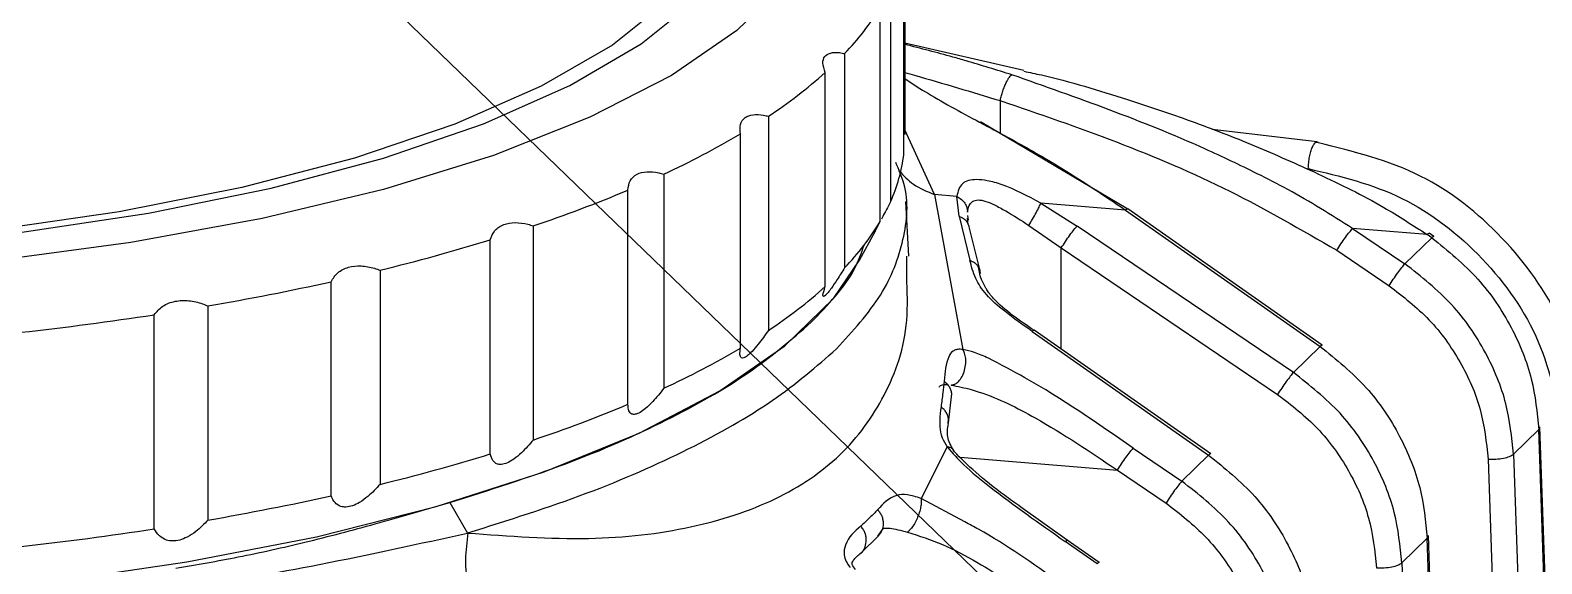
# Model space of a CAD drawing. Header units: millimetres. Extents: x 0 to 297, y 0 to 210.
# Drawn here: x 153.173 to 158.143, y 176.795 to 178.55 of the extents above; entities that cross this region are included whole.
import ezdxf

# ---------------------------------------------------------------- set-up
doc = ezdxf.new("R2010")
doc.units = ezdxf.units.MM
doc.layers.add('图框', color=7, linetype='Continuous')
doc.dimstyles.new('SLDDIMSTYLE0', dxfattribs={"dimtxt": 0.18, "dimasz": 1.016, "dimexe": 0, "dimexo": 0.0625, "dimgap": 0, "dimtad": 0, "dimtih": 1, "dimtoh": 1, "dimdec": 0, "dimrnd": 1e-09, "dimzin": 0, "dimdsep": 46, "dimtxsty": 'Standard', "dimblk1": 'DOT', "dimblk2": 'DOT', "dimsah": 1, "dimcen": 0.09, "dimadec": 0, "dimazin": 0, "dimtfac": 1.016, "dimtdec": 0, "dimtofl": 0, "dimtmove": 0, "dimatfit": 3, "dimldrblk": 'DOT', "dimfxl": 1, "dimfrac": 2, "dimtolj": 1, "dimtzin": 0, "dimarcsym": 0})

# ---------------------------------------------------------------- blocks, each defined once
blk = doc.blocks.new('_Dot')
at = {"color": 0, "linetype": 'ByBlock', "lineweight": -2}
blk.add_line((-0.5, 0), (-1, 0), dxfattribs=at)
at = {"color": 0, "linetype": 'ByBlock', "const_width": 0.5}
blk.add_lwpolyline([(-0.25, 0, 1), (0.25, 0, 1)], format="xyb", close=True, dxfattribs=at)

msp = doc.modelspace()

# ---------------------------------------------------------------- linework, layer by layer
at = {"color": 7, "linetype": 'Continuous', "lineweight": 25}
for p, q in [((156.0486, 178.9116), (156.0486, 178.2074)), ((156.0456, 178.1417), (156.0456, 178.846)), ((156.0015, 178.6899), (156.0015, 177.9856)), ((155.9677, 177.921), (155.9677, 178.6252)), ((156.4406, 178.4174), (156.0486, 178.5072)), ((155.8509, 178.4733), (155.8509, 177.7691)), ((155.7872, 177.707), (155.7872, 178.4112)), ((156.3622, 178.3187), (156.3622, 178.2107)), ((155.6005, 178.2673), (155.6005, 177.563)), ((155.5084, 177.505), (155.5084, 178.2093)), ((156.1466, 178.0097), (156.0486, 178.2229)), ((156.782, 177.9615), (156.298, 178.2488)), ((157.404, 178.1826), (157.0598, 178.2241)), ((155.2565, 178.0769), (155.2565, 177.3726)), ((155.1383, 177.3201), (155.1383, 178.0244)), ((156.1466, 178.0097), (156.2397, 177.5002)), ((156.22, 178.0037), (156.1466, 178.0097)), ((156.0624, 177.8069), (156.0524, 177.987)), ((156.227, 177.9387), (156.22, 178.0037)), ((156.7748, 177.9588), (156.4959, 177.9814)), ((156.4959, 177.9814), (156.6151, 177.9063)), ((156.7748, 177.9588), (157.4144, 177.5103)), ((157.4211, 177.5141), (156.7816, 177.9626)), ((154.8274, 177.9067), (154.8274, 177.2024)), ((156.227, 177.9387), (156.2628, 177.7937)), ((156.2575, 177.9116), (156.2548, 177.9323)), ((156.2578, 177.926), (156.2562, 177.9406)), ((156.4567, 177.9085), (156.5633, 177.8343)), ((157.3263, 177.4245), (156.6151, 177.9063)), ((154.686, 177.1567), (154.686, 177.861)), ((155.8998, 177.7936), (155.9509, 177.8884)), ((156.296, 177.7588), (156.2602, 177.9039)), ((157.7656, 177.8787), (157.521, 177.8984)), ((157.521, 177.8984), (157.693, 177.7819)), ((157.7811, 177.8678), (157.693, 177.7819)), ((157.7811, 177.8678), (157.7656, 177.8787)), ((157.7878, 177.8715), (157.7723, 177.8824)), ((156.5633, 177.8343), (157.2745, 177.3525)), ((156.5633, 177.501), (156.5633, 177.8343)), ((157.4692, 177.8264), (157.6412, 177.7099)), ((154.3237, 177.761), (154.3237, 177.0567)), ((156.0552, 177.7402), (156.0553, 177.8066)), ((156.2957, 177.7587), (156.2967, 177.7504)), ((154.1626, 177.019), (154.1626, 177.7232)), ((153.581, 176.9102), (153.581, 177.6145)), ((153.7578, 177.6434), (153.7578, 176.9391)), ((156.4675, 177.5597), (157.0476, 177.1529)), ((157.0544, 177.1566), (156.4743, 177.5634)), ((157.4144, 177.5103), (157.3263, 177.4245)), ((156.1926, 177.2587), (156.2021, 177.3457)), ((156.2022, 177.3536), (156.2009, 177.3453)), ((156.1914, 177.2594), (156.1929, 177.2697)), ((156.191, 177.2564), (156.1914, 177.2594)), ((158.0497, 177.1561), (158.1332, 177.2374)), ((158.1332, 177.2374), (158.1362, 177.2447)), ((158.2194, 174.7477), (158.1332, 177.2374)), ((158.223, 174.755), (158.1367, 177.2457)), ((156.1876, 177.1798), (156.1021, 177.0099)), ((156.7995, 177.1754), (156.9596, 177.067)), ((156.2308, 177.1456), (156.7478, 177.1034)), ((157.0476, 177.1529), (156.9596, 177.067)), ((157.9664, 177.1399), (158.0539, 174.6514)), ((158.0497, 177.1561), (158.1372, 174.6676)), ((156.7478, 177.1034), (156.9078, 176.995)), ((154.5527, 176.9969), (154.6107, 176.8965)), ((156.2458, 176.933), (156.1021, 177.0099)), ((156.5825, 176.8729), (156.4305, 176.9818)), ((155.9606, 176.8859), (155.979, 176.9125)), ((154.6107, 176.8965), (154.612, 176.8968)), ((155.9052, 176.8319), (155.9618, 176.8871)), ((156.5758, 176.8691), (156.582, 176.873)), ((156.6809, 176.7954), (156.5758, 176.8691)), ((156.582, 176.873), (156.5821, 176.8723)), ((156.6876, 176.7992), (156.5826, 176.8729)), ((157.683, 176.7986), (157.7664, 176.88)), ((157.7664, 176.88), (157.7695, 176.8873)), ((157.8527, 174.3903), (157.7664, 176.88)), ((157.8563, 174.3976), (157.77, 176.8882)), ((157.683, 176.7986), (157.7705, 174.3102))]:
    msp.add_line(p, q, dxfattribs=at)
at = {"color": 7, "linetype": 'Continuous', "lineweight": 25, "flags": 128}
for points in [[(155.4187, 179.6249), (155.5589, 179.5125), (155.698, 179.355), (155.7781, 179.1931), (155.7978, 179.029), (155.757, 178.8654), (155.6561, 178.7048), (155.4967, 178.5494), (155.2813, 178.4018), (155.0131, 178.2641), (154.6961, 178.1385), (154.3353, 178.0267), (153.936, 177.9307), (153.5043, 177.8517), (153.0467, 177.7909), (152.5702, 177.7494), (152.0821, 177.7277), (151.5896, 177.7262), (151.1003, 177.7449), (150.6216, 177.7834), (150.1607, 177.8413), (149.7247, 177.9176)], [(155.2682, 178.6462), (155.088, 178.5016), (154.8537, 178.3658), (154.5694, 178.2411), (154.2395, 178.1296), (153.8696, 178.033), (153.4656, 177.953), (153.0343, 177.8909), (152.5827, 177.8477), (152.1182, 177.8241), (151.6485, 177.8205), (151.1812, 177.8369), (150.7241, 177.8731), (150.2846, 177.9285), (149.87, 178.0022), (149.4871, 178.093), (149.1421, 178.1993), (148.8408, 178.3194), (148.588, 178.4515), (148.3879, 178.5932), (148.2438, 178.7422), (148.1582, 178.8962), (148.1321, 179.0417)], [(149.5383, 178.0534), (149.9337, 177.9669), (150.3586, 177.8976), (150.8061, 177.8465), (151.2694, 177.8146), (151.7409, 177.8023), (152.2134, 177.8098), (152.6794, 177.8369), (153.1314, 177.8834), (153.5625, 177.9483), (153.9657, 178.0307), (154.3348, 178.1294), (154.6638, 178.2426), (154.9477, 178.3688), (155.1819, 178.5057), (155.3628, 178.6514)], [(149.8832, 176.8058), (150.3343, 176.7389), (150.8059, 176.6903), (151.2915, 176.6606), (151.7842, 176.6503), (152.2771, 176.6595), (152.7633, 176.688), (153.2359, 176.7355), (153.6884, 176.8013), (154.1144, 176.8845), (154.5078, 176.9839), (154.8632, 177.0981), (155.1756, 177.2255), (155.4406, 177.3644), (155.6545, 177.5127), (155.8142, 177.6684), (155.8998, 177.7936)]]:
    msp.add_lwpolyline(points, dxfattribs=at)
at = {"color": 7, "linetype": 'Continuous', "lineweight": 25}
for centre, radius, start, end in [((155.2293, 179.0723), 0.8632, 316.0627, 328.8074), ((154.7174, 179.6057), 1.6035, 303.4187, 311.8487), ((154.0716, 180.6369), 2.8209, 294.8378, 300.6207), ((155.5235, 178.205), 0.5259, 335.353, 353.0965), ((153.3925, 182.1687), 4.4971, 288.6064, 292.8433), ((155.2293, 178.368), 0.8632, 316.0627, 328.8074), ((152.7766, 184.0735), 6.4993, 283.77012, 287.08435), ((152.2966, 186.1152), 8.5969, 279.78561, 282.53584), ((154.7174, 178.9014), 1.6035, 303.4187, 311.8487), ((151.9868, 187.9971), 10.5043, 276.32284, 278.72907), ((154.0716, 179.9326), 2.8209, 294.8378, 300.6207), ((153.3925, 181.4645), 4.4971, 288.6064, 292.8433), ((152.7766, 183.3692), 6.4993, 283.77012, 287.08435), ((152.2966, 185.411), 8.5969, 279.78561, 282.53584), ((151.9868, 187.2929), 10.5043, 276.32284, 278.72907)]:
    msp.add_arc(centre, radius, start, end, dxfattribs=at)
for points, knots in [([(156.401, 178.4035), (156.351, 178.4191), (156.2865, 178.4392), (156.1694, 178.4726), (156.1015, 178.4901), (156.0486, 178.5038)], [0, 0, 0, 0, 0.432701, 0.558019, 1, 1, 1, 1]), ([(155.7872, 178.4112), (155.7836, 178.422), (155.7767, 178.4427), (155.782, 178.4593), (155.7924, 178.4712), (155.8091, 178.4784), (155.8335, 178.4772), (155.8483, 178.4739), (155.8509, 178.4733)], [0, 0, 0, 0, 0.2370103, 0.4560269, 0.5000208, 0.7262244, 0.9518014, 1, 1, 1, 1]), ([(156.0486, 178.4108), (156.0594, 178.4078), (156.1659, 178.3785), (156.2693, 178.347), (156.3622, 178.3187)], [0, 0, 0, 0, 0.100985, 1, 1, 1, 1]), ([(156.3622, 178.3187), (156.3632, 178.323), (156.3653, 178.3319), (156.3697, 178.3464), (156.375, 178.3614), (156.3809, 178.3755), (156.387, 178.3876), (156.3926, 178.3964), (156.3974, 178.4019), (156.3998, 178.403), (156.401, 178.4035)], [0, 0, 0, 0, 0.112284, 0.234326, 0.363966, 0.497927, 0.632207, 0.762748, 0.886126, 1, 1, 1, 1]), ([(157.521, 177.8984), (157.4509, 177.9425), (157.3485, 178.0069), (157.1846, 178.0903), (156.8876, 178.2325), (156.6146, 178.3284), (156.401, 178.4035)], [0, 0, 0, 0, 0.2000674, 0.2919631, 0.4459501, 1, 1, 1, 1]), ([(156.4401, 178.4153), (156.4593, 178.4113), (156.5736, 178.3873), (156.7574, 178.3312), (156.9909, 178.2528), (157.2001, 178.1714), (157.4116, 178.0774), (157.6035, 177.9838), (157.7188, 177.909), (157.7656, 177.8787)], [0, 0, 0, 0, 0.041785, 0.248836, 0.403874, 0.55898, 0.717301, 0.885225, 1, 1, 1, 1]), ([(156.0486, 178.3915), (156.0703, 178.3771), (156.1369, 178.3329), (156.2312, 178.2818), (156.2948, 178.2474)], [0, 0, 0, 0, 0.324719, 1, 1, 1, 1]), ([(156.3622, 178.3187), (156.4901, 178.275), (156.7452, 178.1878), (157.1184, 178.0294), (157.3529, 177.8938), (157.4692, 177.8264)], [0, 0, 0, 0, 0.336209, 0.670609, 1, 1, 1, 1]), ([(155.5084, 178.2093), (155.5074, 178.2202), (155.5053, 178.242), (155.5209, 178.2642), (155.5485, 178.2741), (155.5771, 178.2729), (155.5952, 178.2686), (155.6005, 178.2673)], [0, 0, 0, 0, 0.237051, 0.475069, 0.694996, 0.910662, 1, 1, 1, 1]), ([(156.2948, 178.2474), (156.3261, 178.2308), (156.4132, 178.1847), (156.5756, 178.0927), (156.7016, 178.008), (156.7748, 177.9588)], [0, 0, 0, 0, 0.190538, 0.52962, 1, 1, 1, 1]), ([(157.3753, 178.0952), (157.3756, 178.1016), (157.3763, 178.1143), (157.3793, 178.1339), (157.3835, 178.1514), (157.3886, 178.1659), (157.394, 178.1761), (157.3993, 178.1821), (157.4025, 178.1823), (157.4039, 178.1824)], [0, 0, 0, 0, 0.1549842, 0.3065316, 0.454641, 0.5993116, 0.7405424, 0.8783325, 1, 1, 1, 1]), ([(157.4039, 178.1824), (157.4041, 178.1825), (157.4059, 178.183), (157.4073, 178.1812), (157.4087, 178.1795)], [0, 0, 0, 0, 0.0883173, 1, 1, 1, 1]), ([(158.2945, 177.2474), (158.2727, 177.3651), (158.2308, 177.5901), (158.0235, 177.8776), (157.7466, 178.0968), (157.5241, 178.1512), (157.4086, 178.1794)], [0, 0, 0, 0, 0.262623, 0.502075, 0.741715, 1, 1, 1, 1]), ([(155.8242, 177.5018), (155.8775, 177.5606), (155.984, 177.6783), (156.051, 177.8614), (156.0648, 178.008), (156.0292, 178.0918), (156.0194, 178.1148)], [0, 0, 0, 0, 0.295917, 0.591833, 0.88775, 1, 1, 1, 1]), ([(155.1383, 178.0244), (155.1398, 178.0352), (155.1428, 178.057), (155.1659, 178.0782), (155.1995, 178.0865), (155.2315, 178.0837), (155.2508, 178.0784), (155.2565, 178.0769)], [0, 0, 0, 0, 0.237051, 0.475069, 0.694996, 0.910662, 1, 1, 1, 1]), ([(156.0296, 178.0877), (156.0445, 178.0719), (156.0757, 178.0384), (156.1222, 178.0196), (156.1466, 178.0097)], [0, 0, 0, 0, 0.474269, 1, 1, 1, 1]), ([(156.4959, 177.9814), (156.4533, 178.0043), (156.3932, 178.0366), (156.3221, 178.0559), (156.2844, 178.0601), (156.2572, 178.0567), (156.2282, 178.0427), (156.2234, 178.0199), (156.22, 178.0037)], [0, 0, 0, 0, 0.322953, 0.4547, 0.55872, 0.660201, 0.758536, 1, 1, 1, 1]), ([(157.3753, 178.0952), (157.4806, 178.0699), (157.6913, 178.0194), (157.9589, 177.8096), (158.1544, 177.5325), (158.1922, 177.3214), (158.2111, 177.2159)], [0, 0, 0, 0, 0.249823, 0.499938, 0.750087, 1, 1, 1, 1]), ([(156.0015, 177.9856), (155.9926, 177.9686), (155.9821, 177.9484), (155.9734, 177.9317), (155.972, 177.929)], [0, 0, 0, 0, 0.841255, 1, 1, 1, 1]), ([(156.22, 178.0037), (156.2251, 178.0007), (156.2354, 177.9946), (156.2465, 177.9815), (156.2537, 177.9669), (156.2546, 177.9568), (156.255, 177.9518)], [0, 0, 0, 0, 0.255781, 0.5138, 0.764545, 1, 1, 1, 1]), ([(156.255, 177.9518), (156.2563, 177.9594), (156.2586, 177.9734), (156.2701, 177.9879), (156.2888, 177.9937), (156.3145, 177.9887), (156.3455, 177.9752), (156.3929, 177.9496), (156.4312, 177.9249), (156.4567, 177.9085)], [0, 0, 0, 0, 0.138542, 0.256795, 0.371961, 0.486882, 0.59659, 0.730799, 1, 1, 1, 1]), ([(156.4567, 177.9085), (156.4607, 177.9151), (156.4688, 177.9287), (156.4808, 177.9503), (156.4907, 177.9695), (156.4942, 177.9775), (156.4959, 177.9814)], [0, 0, 0, 0, 0.241436, 0.5, 0.758565, 1, 1, 1, 1]), ([(156.7811, 177.962), (156.7811, 177.9623), (156.7811, 177.9642), (156.7777, 177.9613), (156.7748, 177.9588)], [0, 0, 0, 0, 0.151429, 1, 1, 1, 1]), ([(154.686, 177.861), (154.69, 177.8717), (154.698, 177.8932), (154.7279, 177.913), (154.7667, 177.9194), (154.8013, 177.9149), (154.8215, 177.9086), (154.8274, 177.9067)], [0, 0, 0, 0, 0.237051, 0.475069, 0.694996, 0.910662, 1, 1, 1, 1]), ([(155.953, 177.8924), (155.9521, 177.8909), (155.9499, 177.8865), (155.9506, 177.8879), (155.9558, 177.8981), (155.9636, 177.913), (155.9677, 177.921)], [0, 0, 0, 0, 0.1081277, 0.3042282, 0.6279532, 1, 1, 1, 1]), ([(156.227, 177.9387), (156.2321, 177.9363), (156.2423, 177.9315), (156.2525, 177.9217), (156.2558, 177.9142), (156.257, 177.9114)], [0, 0, 0, 0, 0.383134, 0.766267, 1, 1, 1, 1]), ([(156.257, 177.9114), (156.2581, 177.9097), (156.2596, 177.9073), (156.2598, 177.9046), (156.2599, 177.9038)], [0, 0, 0, 0, 0.72249, 1, 1, 1, 1]), ([(157.7656, 177.8787), (157.7684, 177.8811), (157.7718, 177.884), (157.7719, 177.8821), (157.7719, 177.8818)], [0, 0, 0, 0, 0.8485707, 1, 1, 1, 1]), ([(157.7811, 177.8678), (157.784, 177.8703), (157.7873, 177.8732), (157.7874, 177.8712), (157.7874, 177.8709)], [0, 0, 0, 0, 0.848585, 1, 1, 1, 1]), ([(157.7811, 177.8678), (157.8341, 177.8248), (157.9376, 177.741), (158.0465, 177.5774), (158.116, 177.4073), (158.1275, 177.293), (158.1332, 177.2374)], [0, 0, 0, 0, 0.269281, 0.525715, 0.769291, 1, 1, 1, 1]), ([(155.7413, 177.5897), (155.7962, 177.6472), (155.8764, 177.7309), (155.9065, 177.8181), (155.9159, 177.8455)], [0, 0, 0, 0, 0.685705, 1, 1, 1, 1]), ([(154.1626, 177.7232), (154.169, 177.7337), (154.1818, 177.7546), (154.2179, 177.7727), (154.2609, 177.777), (154.2972, 177.7706), (154.3177, 177.7632), (154.3237, 177.761)], [0, 0, 0, 0, 0.237051, 0.475069, 0.694996, 0.910662, 1, 1, 1, 1]), ([(155.8509, 177.7691), (155.8427, 177.7559), (155.8281, 177.7323), (155.8095, 177.7047), (155.7965, 177.6871), (155.7911, 177.6813), (155.7886, 177.6786)], [0, 0, 0, 0, 0.3628443, 0.651359, 0.8360144, 1, 1, 1, 1]), ([(156.4675, 177.5597), (156.4369, 177.5812), (156.3827, 177.6193), (156.3131, 177.6797), (156.2762, 177.7392), (156.2676, 177.7741), (156.2628, 177.7937)], [0, 0, 0, 0, 0.292362, 0.516309, 0.729824, 1, 1, 1, 1]), ([(156.2628, 177.7937), (156.268, 177.7913), (156.2783, 177.7865), (156.2891, 177.7749), (156.295, 177.7653), (156.2956, 177.7595), (156.2957, 177.7587)], [0, 0, 0, 0, 0.3174826, 0.6349652, 0.9524477, 1, 1, 1, 1]), ([(156.3129, 177.7068), (156.3099, 177.7124), (156.2965, 177.737), (156.2933, 177.7563), (156.2909, 177.7712)], [0, 0, 0, 0, 0.227519, 1, 1, 1, 1]), ([(158.0497, 177.1561), (158.044, 177.2116), (158.0323, 177.3257), (157.9619, 177.4949), (157.8516, 177.6571), (157.7467, 177.7397), (157.693, 177.7819)], [0, 0, 0, 0, 0.2307297, 0.4743129, 0.7307399, 1, 1, 1, 1]), ([(154.6119, 176.8964), (154.7476, 176.8866), (155.0139, 176.8672), (155.3526, 176.9078), (155.632, 176.9996), (155.8478, 177.1455), (155.9913, 177.3449), (156.0623, 177.5452), (156.057, 177.6913), (156.0552, 177.7402)], [0, 0, 0, 0, 0.159159, 0.312453, 0.465062, 0.615933, 0.76816, 0.9224, 1, 1, 1, 1]), ([(153.581, 177.6145), (153.5896, 177.6245), (153.6069, 177.6447), (153.6482, 177.6607), (153.6944, 177.6627), (153.7316, 177.6543), (153.7518, 177.6459), (153.7578, 177.6434)], [0, 0, 0, 0, 0.237051, 0.475069, 0.694996, 0.910662, 1, 1, 1, 1]), ([(155.7886, 177.6786), (155.7861, 177.6766), (155.7806, 177.6722), (155.7782, 177.6794), (155.7835, 177.6958), (155.7872, 177.707)], [0, 0, 0, 0, 0.212022, 0.464305, 1, 1, 1, 1]), ([(156.4748, 177.5623), (156.4261, 177.5951), (156.366, 177.6357), (156.3203, 177.6917), (156.3146, 177.7035), (156.3129, 177.7068)], [0, 0, 0, 0, 0.752507, 0.929662, 1, 1, 1, 1]), ([(155.6005, 177.563), (155.5894, 177.5475), (155.5717, 177.5227), (155.5476, 177.4946), (155.5307, 177.4786), (155.5186, 177.4716), (155.5097, 177.4724), (155.5055, 177.4831), (155.5074, 177.4974), (155.5084, 177.505)], [0, 0, 0, 0, 0.222078, 0.353868, 0.45892, 0.564514, 0.660267, 0.818336, 1, 1, 1, 1]), ([(156.4739, 177.5628), (156.4738, 177.5631), (156.4738, 177.5651), (156.4704, 177.5622), (156.4675, 177.5597)], [0, 0, 0, 0, 0.151429, 1, 1, 1, 1]), ([(157.4207, 177.5135), (157.4207, 177.5138), (157.4206, 177.5157), (157.4172, 177.5128), (157.4144, 177.5103)], [0, 0, 0, 0, 0.151416, 1, 1, 1, 1]), ([(157.4144, 177.5103), (157.4674, 177.4674), (157.5709, 177.3835), (157.6797, 177.2199), (157.7493, 177.0498), (157.7608, 176.9356), (157.7664, 176.88)], [0, 0, 0, 0, 0.26928, 0.525714, 0.76929, 1, 1, 1, 1]), ([(156.2397, 177.5002), (156.2335, 177.5008), (156.2272, 177.5014), (156.2208, 177.5003), (156.2151, 177.4988), (156.2021, 177.4934), (156.1839, 177.4627), (156.1805, 177.4247), (156.1779, 177.3959)], [0, 0, 0, 0, 0.0849251, 0.0886368, 0.118132, 0.2004546, 0.3932625, 1, 1, 1, 1]), ([(156.2009, 177.3833), (156.2044, 177.3838), (156.2118, 177.3847), (156.2235, 177.3925), (156.2351, 177.4063), (156.2443, 177.426), (156.2493, 177.4485), (156.2496, 177.4699), (156.2462, 177.4877), (156.2417, 177.4962), (156.2397, 177.5002)], [0, 0, 0, 0, 0.102793, 0.221562, 0.354251, 0.495575, 0.637695, 0.772517, 0.894164, 1, 1, 1, 1]), ([(156.3234, 177.4716), (156.3079, 177.4783), (156.2789, 177.4909), (156.2521, 177.4973), (156.2397, 177.5002)], [0, 0, 0, 0, 0.536677, 1, 1, 1, 1]), ([(156.7995, 177.1754), (156.6829, 177.2569), (156.5286, 177.3648), (156.3637, 177.4506), (156.3234, 177.4716)], [0, 0, 0, 0, 0.755622, 1, 1, 1, 1]), ([(157.683, 176.7986), (157.6773, 176.8542), (157.6656, 176.9683), (157.5951, 177.1375), (157.4849, 177.2997), (157.38, 177.3822), (157.3263, 177.4245)], [0, 0, 0, 0, 0.230734, 0.474318, 0.730744, 1, 1, 1, 1]), ([(155.2565, 177.3726), (155.2446, 177.3576), (155.2256, 177.3338), (155.1981, 177.307), (155.1778, 177.2921), (155.1621, 177.2858), (155.1489, 177.2872), (155.14, 177.2982), (155.1389, 177.3124), (155.1383, 177.3201)], [0, 0, 0, 0, 0.222078, 0.353868, 0.45892, 0.564514, 0.660267, 0.818336, 1, 1, 1, 1]), ([(156.1614, 177.3762), (156.162, 177.3775), (156.1642, 177.3824), (156.1736, 177.3847), (156.1845, 177.3851), (156.1896, 177.3845), (156.1904, 177.3844)], [0, 0, 0, 0, 0.183101, 0.698822, 0.949692, 1, 1, 1, 1]), ([(156.1779, 177.3959), (156.1765, 177.3831), (156.1735, 177.355), (156.1698, 177.327), (156.1678, 177.3118)], [0, 0, 0, 0, 0.456184, 1, 1, 1, 1]), ([(156.2009, 177.3833), (156.223, 177.3788), (156.254, 177.3726), (156.3494, 177.3431), (156.5147, 177.2599), (156.6591, 177.1629), (156.7478, 177.1034)], [0, 0, 0, 0, 0.111171, 0.155491, 0.481954, 1, 1, 1, 1]), ([(156.1678, 177.3118), (156.166, 177.2973), (156.1636, 177.2786), (156.1635, 177.2557), (156.1648, 177.2372), (156.1683, 177.2132), (156.1817, 177.19), (156.1876, 177.1798)], [0, 0, 0, 0, 0.374948, 0.48725, 0.548398, 0.801675, 1, 1, 1, 1]), ([(156.2123, 177.1637), (156.2035, 177.1783), (156.1845, 177.2097), (156.1896, 177.2405), (156.1923, 177.2569)], [0, 0, 0, 0, 0.466179, 1, 1, 1, 1]), ([(154.8274, 177.2024), (154.8149, 177.1881), (154.7951, 177.1653), (154.7649, 177.14), (154.7417, 177.1262), (154.7228, 177.1209), (154.7057, 177.123), (154.6923, 177.1346), (154.6882, 177.149), (154.686, 177.1567)], [0, 0, 0, 0, 0.222078, 0.353868, 0.45892, 0.564514, 0.660267, 0.818336, 1, 1, 1, 1]), ([(156.1876, 177.1798), (156.2052, 177.16), (156.2451, 177.1153), (156.3765, 177.0091), (156.4917, 176.9281), (156.5758, 176.8691)], [0, 0, 0, 0, 0.1764944, 0.3992833, 1, 1, 1, 1]), ([(156.2114, 177.1638), (156.2103, 177.1665), (156.2078, 177.1726), (156.1993, 177.178), (156.1913, 177.1792), (156.1876, 177.1798)], [0, 0, 0, 0, 0.298938, 0.671313, 1, 1, 1, 1]), ([(156.4305, 176.9818), (156.4124, 176.9946), (156.36, 177.0317), (156.2791, 177.0961), (156.2333, 177.1421), (156.211, 177.1645)], [0, 0, 0, 0, 0.213998, 0.617929, 1, 1, 1, 1]), ([(157.0539, 177.156), (157.0539, 177.1563), (157.0539, 177.1583), (157.0505, 177.1553), (157.0476, 177.1529)], [0, 0, 0, 0, 0.151407, 1, 1, 1, 1]), ([(157.0476, 177.1529), (157.1006, 177.1099), (157.2042, 177.0261), (157.313, 176.8625), (157.3825, 176.6924), (157.3941, 176.5781), (157.3997, 176.5225)], [0, 0, 0, 0, 0.269261, 0.525688, 0.769271, 1, 1, 1, 1]), ([(157.3163, 176.4412), (157.3106, 176.4967), (157.2989, 176.6108), (157.2284, 176.78), (157.1181, 176.9422), (157.0133, 177.0248), (156.9596, 177.067)], [0, 0, 0, 0, 0.230733, 0.474317, 0.730743, 1, 1, 1, 1]), ([(154.3237, 177.0567), (154.311, 177.0431), (154.2908, 177.0213), (154.2587, 176.9977), (154.2332, 176.9852), (154.2115, 176.9809), (154.1909, 176.984), (154.1733, 176.9964), (154.1663, 177.0111), (154.1626, 177.019)], [0, 0, 0, 0, 0.222078, 0.353868, 0.45892, 0.564514, 0.660267, 0.818336, 1, 1, 1, 1]), ([(156.1021, 177.0099), (156.0941, 177.0127), (156.0777, 177.0184), (156.0488, 177.0245), (156.0008, 177.0193), (155.9772, 176.9929), (155.9596, 176.9734)], [0, 0, 0, 0, 0.09551, 0.19582, 0.403144, 1, 1, 1, 1]), ([(153.6518, 176.7805), (153.7208, 176.7926), (153.8676, 176.8182), (154.0862, 176.8675), (154.3171, 176.9279), (154.4717, 176.9732), (154.5527, 176.9969)], [0, 0, 0, 0, 0.209669, 0.446032, 0.709499, 1, 1, 1, 1]), ([(155.9596, 176.9734), (155.9564, 176.97), (155.9475, 176.9608), (155.9366, 176.9503), (155.926, 176.94), (155.9168, 176.9309), (155.9089, 176.9236), (155.9041, 176.9192)], [0, 0, 0, 0, 0.182433, 0.499984, 0.587301, 0.750015, 1, 1, 1, 1]), ([(156.1021, 177.0099), (156.1025, 177.0067), (156.1033, 176.9999), (156.1019, 176.9856), (156.098, 176.9681), (156.0913, 176.949), (156.0828, 176.9308), (156.0736, 176.9159), (156.0649, 176.9051), (156.0597, 176.9012), (156.0573, 176.8994)], [0, 0, 0, 0, 0.108044, 0.229407, 0.361616, 0.5, 0.638384, 0.770593, 0.891956, 1, 1, 1, 1]), ([(153.7578, 176.9391), (153.7452, 176.9261), (153.7251, 176.9054), (153.6918, 176.8835), (153.6647, 176.8723), (153.6408, 176.8693), (153.6172, 176.8736), (153.5958, 176.887), (153.5861, 176.9021), (153.581, 176.9102)], [0, 0, 0, 0, 0.222078, 0.353868, 0.45892, 0.564514, 0.660267, 0.818336, 1, 1, 1, 1]), ([(155.9041, 176.9192), (155.8836, 176.9015), (155.8561, 176.8777), (155.8473, 176.8304), (155.8543, 176.8036), (155.8642, 176.7896), (155.8691, 176.7827)], [0, 0, 0, 0, 0.585503, 0.7869874, 0.8948462, 1, 1, 1, 1]), ([(155.9779, 176.9285), (155.9772, 176.9202), (155.976, 176.9044), (155.9661, 176.8929), (155.9615, 176.8873)], [0, 0, 0, 0, 0.523297, 1, 1, 1, 1]), ([(155.9786, 176.9117), (155.98, 176.9121), (155.9848, 176.9135), (155.992, 176.9128), (155.9972, 176.9123)], [0, 0, 0, 0, 0.287987, 1, 1, 1, 1]), ([(155.9972, 176.9123), (155.9985, 176.9123), (156.0061, 176.9122), (156.0272, 176.9073), (156.0468, 176.9021), (156.0573, 176.8994)], [0, 0, 0, 0, 0.086345, 0.509256, 1, 1, 1, 1]), ([(156.5585, 176.7328), (156.4712, 176.7953), (156.3698, 176.8677), (156.2609, 176.9251), (156.2458, 176.933)], [0, 0, 0, 0, 0.861474, 1, 1, 1, 1]), ([(153.6859, 176.7134), (153.8349, 176.7396), (154.1666, 176.7982), (154.4529, 176.8616), (154.6107, 176.8965)], [0, 0, 0, 0, 0.44906, 1, 1, 1, 1]), ([(154.6126, 176.8968), (154.6088, 176.8678), (154.6011, 176.8086), (154.6105, 176.7196), (154.6343, 176.6378), (154.6616, 176.5959), (154.675, 176.5753)], [0, 0, 0, 0, 0.245405, 0.499941, 0.754508, 1, 1, 1, 1]), ([(155.9044, 176.8313), (155.9045, 176.8314), (155.9113, 176.8353), (155.9195, 176.8504), (155.9213, 176.8663), (155.9222, 176.8742)], [0, 0, 0, 0, 0.006801, 0.5034, 1, 1, 1, 1]), ([(156.0573, 176.8994), (156.0961, 176.8871), (156.1756, 176.862), (156.2873, 176.8012), (156.3976, 176.733), (156.4703, 176.6849), (156.5068, 176.6608)], [0, 0, 0, 0, 0.237807, 0.487564, 0.742802, 1, 1, 1, 1]), ([(155.8871, 176.7764), (155.8822, 176.7822), (155.8725, 176.7936), (155.8814, 176.8116), (155.8951, 176.8233), (155.9048, 176.8316)], [0, 0, 0, 0, 0.229974, 0.459884, 1, 1, 1, 1]), ([(156.6809, 176.7954), (156.6838, 176.7979), (156.6872, 176.8008), (156.6872, 176.7989), (156.6872, 176.7986)], [0, 0, 0, 0, 0.848571, 1, 1, 1, 1])]:
    msp.add_open_spline(points, degree=3, knots=knots, dxfattribs=at)
for points in [[(156.5633, 177.8343), (156.5677, 177.8412), (156.5766, 177.8551), (156.5917, 177.8768), (156.6057, 177.8955), (156.6119, 177.9027), (156.6151, 177.9063)], [(157.4692, 177.8264), (157.4737, 177.8334), (157.4825, 177.8473), (157.4976, 177.869), (157.5116, 177.8877), (157.5179, 177.8949), (157.521, 177.8984)], [(157.6412, 177.7099), (157.6457, 177.7169), (157.6545, 177.7308), (157.6696, 177.7524), (157.6836, 177.7712), (157.6899, 177.7784), (157.693, 177.7819)], [(157.6412, 177.7099), (157.6868, 177.6745), (157.778, 177.6035), (157.879, 177.4617), (157.9486, 177.3044), (157.9605, 177.1948), (157.9664, 177.1399)], [(154.5527, 176.9969), (154.6836, 177.0383), (154.9453, 177.1211), (155.2715, 177.2656), (155.5472, 177.4213), (155.6766, 177.5336), (155.7413, 177.5897)], [(154.6126, 176.8971), (154.746, 176.9393), (155.0128, 177.0238), (155.3452, 177.1712), (155.6263, 177.33), (155.7583, 177.4446), (155.8242, 177.5018)], [(157.3263, 177.4245), (157.3231, 177.4209), (157.3168, 177.4137), (157.3029, 177.395), (157.2878, 177.3733), (157.2789, 177.3594), (157.2745, 177.3525)], [(156.1779, 177.3959), (156.1813, 177.3931), (156.188, 177.3875), (156.1954, 177.377), (156.2006, 177.3656), (156.2016, 177.3576), (156.2022, 177.3536)], [(156.1929, 177.2697), (156.1922, 177.2737), (156.191, 177.2817), (156.1856, 177.2931), (156.1781, 177.3034), (156.1712, 177.309), (156.1678, 177.3118)], [(157.2745, 177.3525), (157.3201, 177.317), (157.4113, 177.2461), (157.5123, 177.1042), (157.5819, 176.947), (157.5938, 176.8373), (157.5997, 176.7825)], [(156.7478, 177.1034), (156.7522, 177.1104), (156.7611, 177.1243), (156.7761, 177.1459), (156.7901, 177.1647), (156.7964, 177.1718), (156.7995, 177.1754)], [(157.9664, 177.1399), (157.9749, 177.1396), (157.9919, 177.1391), (158.0173, 177.1424), (158.0386, 177.1481), (158.046, 177.1534), (158.0497, 177.1561)], [(156.9596, 177.067), (156.9564, 177.0634), (156.9501, 177.0563), (156.9361, 177.0375), (156.9211, 177.0159), (156.9122, 177.002), (156.9078, 176.995)], [(155.9596, 176.9734), (155.9623, 176.9701), (155.9676, 176.9636), (155.9732, 176.9523), (155.977, 176.9405), (155.9776, 176.9325), (155.9779, 176.9285)], [(156.9078, 176.995), (156.9534, 176.9596), (157.0445, 176.8886), (157.1456, 176.7468), (157.2152, 176.5895), (157.227, 176.4799), (157.233, 176.425)], [(155.9222, 176.8742), (155.9219, 176.8783), (155.9213, 176.8863), (155.9175, 176.8981), (155.912, 176.9094), (155.9067, 176.9159), (155.9041, 176.9192)], [(157.5997, 176.7825), (157.6082, 176.7822), (157.6252, 176.7816), (157.6506, 176.7849), (157.6719, 176.7907), (157.6793, 176.796), (157.683, 176.7986)]]:
    msp.add_open_spline(points, degree=3, dxfattribs=at)

# ---------------------------------------------------------------- leaders
at = {"layer": '图框'}
msp.add_leader([(152.4182, 180.5046), (191.6839, 142.5862)], dimstyle='SLDDIMSTYLE0', dxfattribs=at)

doc.saveas('drawing.dxf')
